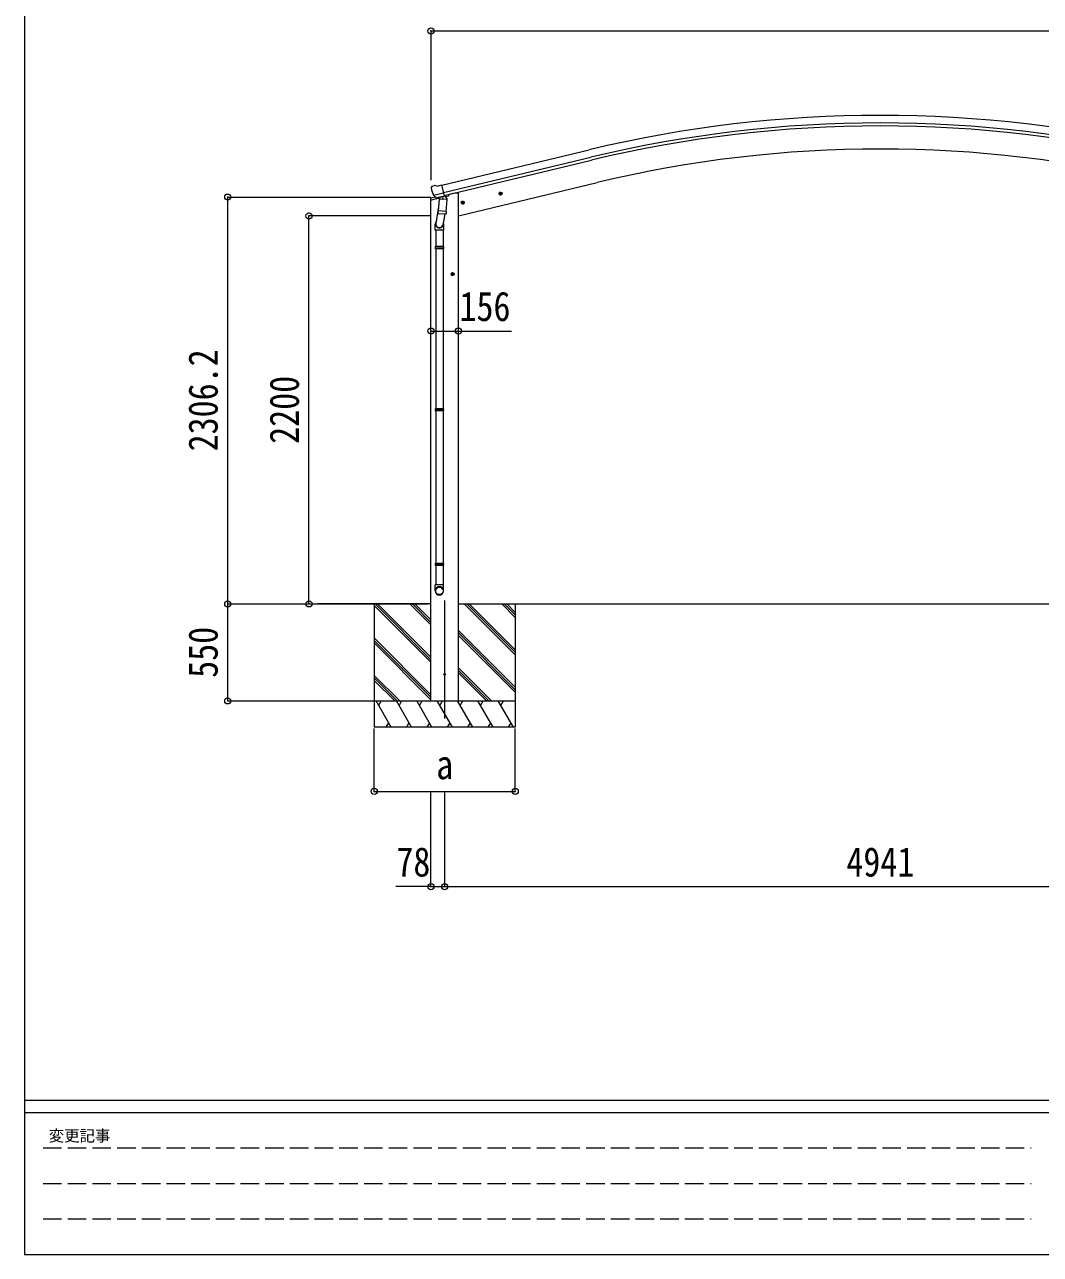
# Model space of a CAD drawing. Units: millimetres at full size, sheet at 1:35. Extents: x -9783 to 9892, y -6828 to 6752.
# Drawn here: x -9783 to -4022, y -6828 to 145 of the extents above; entities that cross this region are included whole.
import ezdxf
from ezdxf.enums import TextEntityAlignment as Align

# ---------------------------------------------------------------- set-up
doc = ezdxf.new("R2010")
doc.units = ezdxf.units.MM
doc.header["$LTSCALE"] = 35
doc.header["$PDMODE"] = 32
doc.header["$PDSIZE"] = 35
doc.linetypes.add('DASHED3', pattern=[4, 3, -1])
for name, color, linetype, lineweight in [('0-0_0', 7, 'Continuous', 9), ('0-1_本体', 4, 'Continuous', 9), ('0-2_部品', 7, 'Continuous', 9), ('0-8_PARTS2', 2, 'Continuous', 9), ('0-A_寸法', 6, 'Continuous', 9), ('F-0_240', 7, 'Continuous', 9)]:
    doc.layers.add(name, color=color, linetype=linetype, lineweight=lineweight)
doc.styles.add('ＭＳ ゴシック', font='')
doc.styles.get('ＭＳ ゴシック').set_extended_font_data('MS Gothic')

msp = doc.modelspace()

# ---------------------------------------------------------------- linework, layer by layer
at = {"layer": '0-0_0'}
for p, q in [((-7478.26, -3139.42), (-8119.76, -3139.43)), ((-7800.26, -3139.41), (-7800.26, -3839.41)), ((-7478.26, -3470.92), (-7800.26, -3148.93)), ((-7478.26, -3456.78), (-7795.62, -3139.42)), ((-7478.26, -3442.64), (-7781.48, -3139.42)), ((-7478.26, -3258.79), (-7597.64, -3139.41)), ((-7478.26, -3244.65), (-7583.5, -3139.41)), ((-7478.26, -3230.51), (-7569.36, -3139.41)), ((-7322.26, -3139.42), (-2537.24, -3139.42)), ((-7000.26, -3428.42), (-7289.27, -3139.41)), ((-7000.26, -3414.28), (-7275.13, -3139.41)), ((-7000.26, -3400.14), (-7260.99, -3139.41)), ((-7000.26, -3216.29), (-7077.14, -3139.41)), ((-7000.26, -3202.15), (-7063, -3139.41)), ((-7000.26, -3188.01), (-7048.86, -3139.41)), ((-7000.26, -3139.41), (-7000.26, -3839.41)), ((-7478.26, -3654.77), (-7800.26, -3332.77)), ((-7478.26, -3668.91), (-7800.26, -3346.91)), ((-7000.26, -3612.27), (-7322.26, -3290.27)), ((-7000.26, -3626.41), (-7322.26, -3304.42)), ((-7000.26, -3640.56), (-7322.26, -3318.56)), ((-7478.26, -3683.06), (-7800.26, -3361.06)), ((-7655.75, -3689.41), (-7800.26, -3544.9)), ((-7135.25, -3689.41), (-7322.26, -3502.4)), ((-7149.39, -3689.41), (-7322.26, -3516.55)), ((-7163.54, -3689.41), (-7322.26, -3530.69)), ((-7669.89, -3689.41), (-7800.26, -3559.05)), ((-7684.04, -3689.41), (-7800.26, -3573.19)), ((-7800.26, -3689.41), (-7000.26, -3689.41)), ((-7703.37, -3839.41), (-7789.97, -3689.41)), ((-7759.97, -3689.41), (-7774.97, -3715.39)), ((-7587.9, -3839.41), (-7674.5, -3689.41)), ((-7644.5, -3689.41), (-7659.5, -3715.39)), ((-7472.43, -3839.41), (-7559.03, -3689.41)), ((-7544.03, -3715.39), (-7529.03, -3689.41)), ((-7478.01, -3689.42), (-7322.51, -3689.42)), ((-7356.96, -3839.41), (-7443.56, -3689.41)), ((-7428.56, -3715.39), (-7413.56, -3689.41)), ((-7241.49, -3839.41), (-7328.09, -3689.41)), ((-7313.09, -3715.39), (-7298.09, -3689.41)), ((-7126.02, -3839.41), (-7212.62, -3689.41)), ((-7197.62, -3715.39), (-7182.62, -3689.41)), ((-7010.55, -3839.41), (-7097.15, -3689.41)), ((-7082.15, -3715.39), (-7067.15, -3689.41)), ((-7718.37, -3813.43), (-7733.37, -3839.41)), ((-7602.9, -3813.43), (-7617.9, -3839.41)), ((-7487.43, -3813.43), (-7502.43, -3839.41)), ((-7371.96, -3813.43), (-7386.96, -3839.41)), ((-7256.49, -3813.43), (-7271.49, -3839.41)), ((-7141.02, -3813.43), (-7156.02, -3839.41)), ((-7025.55, -3813.43), (-7040.55, -3839.41)), ((-7000.26, -3839.41), (-7800.26, -3839.41))]:
    msp.add_line(p, q, dxfattribs=at)
at = {"layer": '0-1_本体'}
for p, q in [((-7416.62, -765.69), (-6580.91, -565.05)), ((-7406.55, -807.66), (-6570.83, -607.03)), ((-7402.62, -824.03), (-6566.9, -623.39)), ((-7322.06, -939.41), (-6536.32, -750.77)), ((-7322.26, -3689.41), (-7322.26, -810.03)), ((-7478.26, -3689.41), (-7478.26, -849.12))]:
    msp.add_line(p, q, dxfattribs=at)
msp.add_lwpolyline([(-7322.26, -810.03), (-7342.26, -810.03), (-7375.77, -818.08)], dxfattribs=at)
for radius in [7073, 7029.83, 7013, 6882]:
    msp.add_arc((-4929.75, -7442.62), radius, 76.5, 103.5, dxfattribs=at)
at = {"layer": '0-2_部品'}
for p, q in [((-7442.95, -770.3), (-7417.02, -764.07)), ((-7478, -781.61), (-7477.73, -782.76)), ((-7451.62, -833.65), (-7477.82, -839.94)), ((-7473.78, -773.04), (-7477.64, -779.33)), ((-7470.69, -770.79), (-7457.51, -767.62)), ((-7463.95, -821.92), (-7406.44, -808.11)), ((-7447.1, -836.83), (-7463.47, -822.34)), ((-7442.95, -770.3), (-7456.21, -767.6)), ((-7444.39, -837.4), (-7436.87, -835.59)), ((-7442.02, -836.92), (-7405.32, -828.11)), ((-7411.27, -829.93), (-7412.29, -844.54)), ((-7405.32, -828.11), (-7403.79, -827.74)), ((-7402.23, -825.64), (-7401.29, -825.7)), ((-7401.29, -825.7), (-7387.98, -841.02)), ((-7397.61, -829.94), (-7379.4, -825.57)), ((-7375.57, -817.55), (-7375.57, -820.71)), ((-7073.88, -810.94), (-7093.33, -815.61)), ((-7090.9, -815.03), (-7088.77, -807.83)), ((-7085.73, -820.47), (-7090.9, -815.03)), ((-7088.77, -807.83), (-7081.47, -806.08)), ((-7081.27, -823), (-7085.94, -803.55)), ((-7081.47, -806.08), (-7076.31, -811.52)), ((-7480.12, -849.75), (-7437.31, -839.47)), ((-7480.12, -842.86), (-7480.12, -849.75)), ((-7435.5, -886.35), (-7451.42, -982.52)), ((-7443.55, -837.29), (-7442.02, -836.92)), ((-7440.18, -837.15), (-7440.24, -837.89)), ((-7439.48, -838.93), (-7413.66, -845.37)), ((-7432.56, -844.28), (-7437.24, -911.11)), ((-7386.87, -847.47), (-7432.56, -844.28)), ((-7430.79, -841.1), (-7431.02, -844.39)), ((-7391.55, -914.31), (-7386.87, -847.47)), ((-7387.98, -841.02), (-7388.42, -847.36)), ((-7287.8, -862.3), (-7307.25, -866.97)), ((-7304.82, -866.39), (-7302.69, -859.19)), ((-7299.66, -871.83), (-7304.82, -866.39)), ((-7302.69, -859.19), (-7295.39, -857.44)), ((-7295.19, -874.36), (-7299.86, -854.91)), ((-7295.39, -857.44), (-7290.23, -862.88)), ((-7438.09, -923.58), (-7437.22, -911.12)), ((-7437.7, -924.94), (-7437.7, -924.94)), ((-7391.55, -914.31), (-7437.24, -911.11)), ((-7436.25, -925.72), (-7394.55, -928.63)), ((-7399.98, -928.25), (-7410.71, -991.84)), ((-7391.56, -914.31), (-7392.45, -927.01)), ((-7453.57, -1019.68), (-7453.57, -985.33)), ((-7407.57, -1019.68), (-7453.57, -1019.68)), ((-7451.57, -1019.68), (-7451.57, -1113.68)), ((-7409.57, -1019.68), (-7409.57, -1113.68)), ((-7407.57, -985.02), (-7407.57, -1019.68)), ((-7453.57, -1115.68), (-7452.57, -1113.68)), ((-7407.57, -1115.68), (-7453.57, -1115.68)), ((-7408.57, -1113.68), (-7452.57, -1113.68)), ((-7407.57, -1115.68), (-7408.57, -1113.68)), ((-7407.57, -1115.68), (-7407.57, -1123.68)), ((-7407.57, -1123.68), (-7453.57, -1123.68)), ((-7408.57, -1125.68), (-7452.57, -1125.68)), ((-7451.57, -1125.68), (-7451.57, -2033.43)), ((-7409.57, -1125.68), (-7409.57, -2033.43)), ((-7407.57, -1123.68), (-7408.57, -1125.68)), ((-7346.06, -1269.55), (-7366.06, -1269.55)), ((-7363.56, -1269.55), (-7359.81, -1263.05)), ((-7359.81, -1276.05), (-7363.56, -1269.55)), ((-7359.81, -1263.05), (-7352.31, -1263.05)), ((-7356.06, -1279.55), (-7356.06, -1259.55)), ((-7352.31, -1263.05), (-7348.55, -1269.55)), ((-7453.57, -2035.43), (-7452.57, -2033.43)), ((-7407.57, -2035.43), (-7453.57, -2035.43)), ((-7407.57, -2043.43), (-7453.57, -2043.43)), ((-7408.57, -2033.43), (-7452.57, -2033.43)), ((-7408.57, -2045.43), (-7452.57, -2045.43)), ((-7451.57, -2045.43), (-7451.57, -2910.05)), ((-7409.57, -2045.43), (-7409.57, -2910.05)), ((-7407.57, -2035.43), (-7408.57, -2033.43)), ((-7407.57, -2043.43), (-7408.57, -2045.43)), ((-7407.57, -2035.43), (-7407.57, -2043.43)), ((-7453.57, -2912.05), (-7452.57, -2910.05)), ((-7407.57, -2912.05), (-7453.57, -2912.05)), ((-7407.57, -2920.05), (-7453.57, -2920.05)), ((-7408.57, -2910.05), (-7452.57, -2910.05)), ((-7408.57, -2922.05), (-7452.57, -2922.05)), ((-7451.57, -2922.05), (-7451.57, -3032.06)), ((-7409.57, -2922.05), (-7409.57, -3032.06)), ((-7407.57, -2912.05), (-7408.57, -2910.05)), ((-7407.57, -2920.05), (-7408.57, -2922.05)), ((-7407.57, -2912.05), (-7407.57, -2920.05)), ((-7453.57, -3066.2), (-7453.57, -3032.06)), ((-7407.57, -3032.06), (-7453.57, -3032.06)), ((-7407.57, -3066.2), (-7407.57, -3032.06))]:
    msp.add_line(p, q, dxfattribs=at)
for points in [[(-7411.59, -829.52), (-7401.86, -827.19), (-7417.02, -764.07)], [(-7464.22, -821.34), (-7463.63, -822.19), (-7463.47, -822.34)], [(-7411.59, -829.52), (-7411.82, -829.67), (-7436.59, -835.62), (-7436.87, -835.59)], [(-7076.31, -811.52), (-7078.44, -818.72), (-7085.73, -820.47)], [(-7290.23, -862.88), (-7292.36, -870.08), (-7299.66, -871.83)], [(-7453.57, -1115.68), (-7453.57, -1123.68), (-7452.57, -1125.68)], [(-7348.55, -1269.55), (-7352.31, -1276.05), (-7359.81, -1276.05)], [(-7453.57, -2035.43), (-7453.57, -2043.43), (-7452.57, -2045.43)], [(-7453.57, -2912.05), (-7453.57, -2920.05), (-7452.57, -2922.05)]]:
    msp.add_lwpolyline(points, dxfattribs=at)
for centre, radius in [((-7083.6, -813.28), 8.5), ((-7083.6, -813.28), 7.7), ((-7083.6, -813.28), 6.5), ((-7297.52, -864.63), 8.5), ((-7297.52, -864.63), 7.7), ((-7297.52, -864.63), 6.5), ((-7356.06, -1269.55), 8.5), ((-7356.06, -1269.55), 7.7), ((-7356.06, -1269.55), 6.5)]:
    msp.add_circle(centre, radius, dxfattribs=at)
at = {"layer": '0-2_部品', "color": 4}
msp.add_circle((-7400.26, -3539.43), 4.5, dxfattribs=at)
at = {"layer": '0-2_部品'}
for centre, radius, start, end in [((-7280.92, -735.51), 202.4, 193.5, 205.09125), ((-7469.52, -775.65), 5, 103.5, 148.5), ((-7456.8, -770.54), 3, 78.5, 103.5), ((-7440.68, -837.11), 0.5, 356, 103.5), ((-7410.67, -830.02), 0.604, 100.59842, 172.20595), ((-7403.9, -827.26), 0.5, 283.5, 318.76246), ((-7380.57, -820.71), 5, 283.5, 0), ((-7477.12, -842.86), 3, 103.5, 180), ((-7443.67, -836.8), 0.5, 248.23754, 283.5), ((-7439.24, -837.96), 1, 176, 256), ((-7413.31, -844.4), 1.03, 250.03897, 351.96569), ((-7436.15, -923.75), 1.95, 175.04017, 217.47766), ((-7436.11, -923.72), 2, 217.40962, 266), ((-7394.41, -926.64), 2, 266, 349.46843), ((-7423.57, -985.33), 30, 177.45142, 180)]:
    msp.add_arc(centre, radius, start, end, dxfattribs=at)
for centre, major_axis, ratio, start_param, end_param in [((-7475.08, -780.9), (-1.57, -2.57), 0.99628, 4.712389, 5.4996506), ((-7445.11, -834.57), (-0.73, -2.92), 0.997631, 5.8041905, 6.6006116), ((-7445.05, -834.35), (2.63, 3.16), 0.650902, 4.0958226, 4.1686332), ((-7445.08, -834.47), (-0.73, -2.92), 0.997631, 0.3902369, 0.4789948), ((-7430.57, -985.02), (23, 0), 0.996195, 2.5560258, 6.5663028), ((-7430.57, -985.02), (21, 0), 0.996195, 2.9349147, 5.9512394), ((-7430.57, -3064.45), (-23, 0), 0.996195, 3.1415927, 6.2831853), ((-7430.57, -3066.2), (-23, 0), 0.996195, 3.1415927, 6.2831853), ((-7430.57, -3066.2), (0, -23.43), 0.981806, 4.712389, 7.8539816)]:
    msp.add_ellipse(centre, major_axis=major_axis, ratio=ratio, start_param=start_param, end_param=end_param, dxfattribs=at)
msp.add_ellipse((-7430.57, -3066.2), major_axis=(21, 0), ratio=0.996195, dxfattribs=at)
at = {"layer": '0-8_PARTS2'}
msp.add_line((-7400.26, -3788.6), (-7400.26, -3119.58), dxfattribs=at)
at = {"layer": '0-8_PARTS2', "color": 6}
for p, q in [((-7478.26, -4742.82), (-7400.26, -4742.82)), ((-7400.26, -4742.82), (-2459.24, -4742.82))]:
    msp.add_line(p, q, dxfattribs=at)
at = {"layer": '0-A_寸法'}
for p, q in [((-7478.26, 109.14), (-7478.26, -737.98)), ((-7478.26, 109.14), (-2381.24, 109.14)), ((-8630.66, -3139.43), (-8630.66, -833.22)), ((-8630.66, -833.22), (-7478.26, -833.22)), ((-7478.05, -939.42), (-8170.2, -939.44)), ((-8170.2, -3139.43), (-8170.2, -939.43)), ((-7478.26, -1592.8), (-7322.26, -1592.8)), ((-7322.26, -1592.8), (-7022.26, -1592.8)), ((-8630.66, -3139.43), (-7800.26, -3139.43)), ((-8630.66, -3689.41), (-8630.66, -3139.43)), ((-8170.2, -3139.43), (-7493.74, -3139.43)), ((-8630.66, -3689.41), (-7800.26, -3689.41)), ((-7800.26, -4202.45), (-7800.26, -3845.91)), ((-7000.26, -4202.45), (-7000.26, -3845.91)), ((-7800.26, -4202.45), (-7000.26, -4202.45)), ((-7478.26, -4742.82), (-7478.26, -4202.45)), ((-7400.26, -4742.82), (-7400.26, -4202.45)), ((-7478.26, -4742.82), (-7678.26, -4742.82))]:
    msp.add_line(p, q, dxfattribs=at)
for p in [(-7478.26, 109.14), (-8630.66, -833.22), (-8170.2, -939.43), (-7478.26, -1592.8), (-7322.26, -1592.8), (-8630.66, -3139.43), (-8170.2, -3139.43), (-8630.66, -3689.41), (-7800.26, -4202.45), (-7000.26, -4202.45), (-7478.26, -4742.82), (-7400.26, -4742.82)]:
    msp.add_point(p, dxfattribs=at)
at = {"layer": 'F-0_240', "color": 5}
for p, q in [((-9783.03, 6751.9), (-9783.03, -6828.1)), ((-9783.03, -5953.1), (9396.97, -5953.1)), ((-9783.03, -6023.1), (6285.75, -6023.1)), ((-9783.03, -6828.1), (9396.97, -6828.1))]:
    msp.add_line(p, q, dxfattribs=at)
at = {"layer": 'F-0_240', "color": 4, "linetype": 'DASHED3'}
for p, q in [((-9678.03, -6224.35), (-4074.25, -6224.35)), ((-9678.03, -6425.6), (-4074.25, -6425.6)), ((-9678.03, -6626.85), (-4074.25, -6626.85))]:
    msp.add_line(p, q, dxfattribs=at)

# ---------------------------------------------------------------- texts
at = {"layer": '0-A_寸法', "color": 7, "style": 'ＭＳ ゴシック', "width": 0.85}
for s, p in [('156', (-7316.63, -1585.8)), ('a', (-7448.38, -4183.45)), ('78', (-7674.51, -4735.82)), ('4941', (-5122.25, -4735.82))]:
    msp.add_text(s, height=166.8, dxfattribs=at).set_placement(p, align=Align.BOTTOM_LEFT)
for s, p in [('2306.2', (-8637.66, -2275.07)), ('2200', (-8177.2, -2231.93)), ('550', (-8637.66, -3558.8))]:
    msp.add_text(s, height=166.8, rotation=90, dxfattribs=at).set_placement(p, align=Align.BOTTOM_LEFT)
at = {"layer": 'F-0_240', "style": 'ＭＳ ゴシック'}
msp.add_text('変更記事', height=64.15, dxfattribs=at).set_placement((-9646.27, -6206.85), align=Align.BOTTOM_LEFT)

doc.saveas('drawing.dxf')
